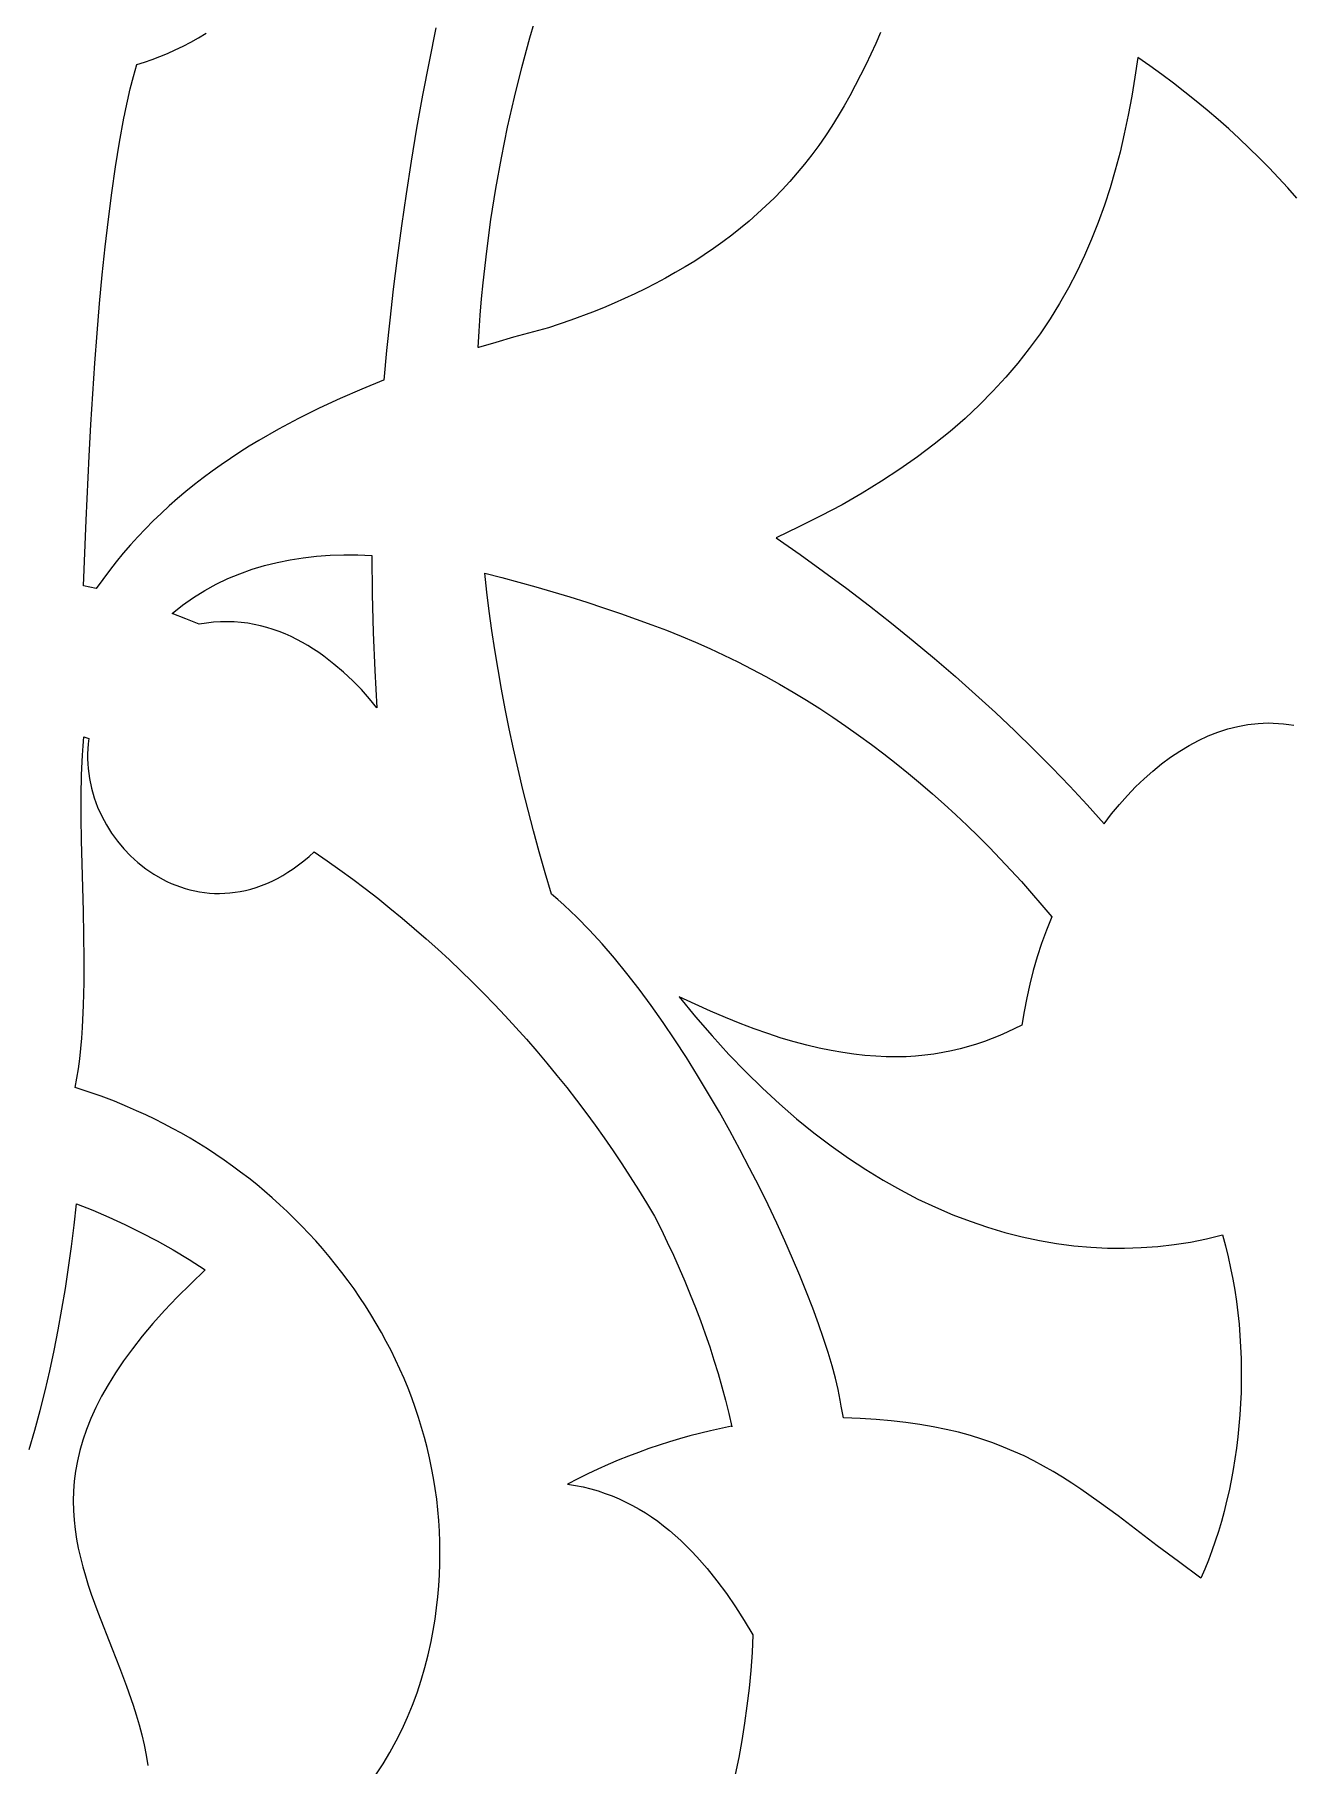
# Model space of a CAD drawing. Extents: x -61 to 56, y 12 to 129.
# Drawn here: x 15.38 to 28.82, y 70.04 to 88.53 of the extents above; entities that cross this region are included whole.
import ezdxf

# ---------------------------------------------------------------- set-up
doc = ezdxf.new("R2010")
doc.units = 0
doc.header["$MEASUREMENT"] = 0
doc.layers.add('LAYER_1', color=18, linetype='CONTINUOUS')

msp = doc.modelspace()

# ---------------------------------------------------------------- linework, layer by layer
at = {"layer": 'LAYER_1'}
for points in [[(24.412, 88.557), (24.362, 88.44), (24.31, 88.325), (24.256, 88.212), (24.201, 88.099), (24.144, 87.989), (24.085, 87.88), (24.024, 87.772), (23.961, 87.666), (23.894, 87.557), (23.825, 87.452), (23.754, 87.349), (23.68, 87.248), (23.603, 87.151), (23.525, 87.056), (23.444, 86.964), (23.362, 86.875), (23.277, 86.788), (23.19, 86.704), (23.101, 86.622), (23.011, 86.542), (22.918, 86.465), (22.824, 86.391), (22.728, 86.319), (22.63, 86.249), (22.53, 86.181), (22.429, 86.115), (22.326, 86.052), (22.222, 85.991), (22.116, 85.931), (22.009, 85.874), (21.901, 85.819), (21.791, 85.765), (21.68, 85.714), (21.567, 85.664), (21.453, 85.616), (21.339, 85.57), (21.106, 85.483), (20.869, 85.403), (20.492, 85.3), (20.305, 85.246), (20.12, 85.191), (20.116, 85.19), (20.126, 85.365), (20.138, 85.538), (20.152, 85.711), (20.169, 85.882), (20.207, 86.222), (20.252, 86.558), (20.305, 86.89), (20.364, 87.219), (20.431, 87.544), (20.504, 87.865), (20.583, 88.184), (20.669, 88.499), (20.761, 88.812)], [(24.412, 88.557), (24.362, 88.44), (24.31, 88.325), (24.256, 88.212), (24.201, 88.099), (24.144, 87.989), (24.085, 87.88), (24.024, 87.772), (23.961, 87.666), (23.894, 87.557), (23.825, 87.452), (23.754, 87.349), (23.68, 87.248), (23.603, 87.151), (23.525, 87.056), (23.444, 86.964), (23.362, 86.875), (23.277, 86.788), (23.19, 86.704), (23.101, 86.622), (23.011, 86.542), (22.918, 86.465), (22.824, 86.391), (22.728, 86.319), (22.63, 86.249), (22.53, 86.181), (22.429, 86.115), (22.326, 86.052), (22.222, 85.991), (22.116, 85.931), (22.009, 85.874), (21.901, 85.819), (21.791, 85.765), (21.68, 85.714), (21.567, 85.664), (21.453, 85.616), (21.339, 85.57), (21.106, 85.483), (20.869, 85.403), (20.492, 85.3), (20.305, 85.246), (20.12, 85.191), (20.116, 85.19), (20.126, 85.365), (20.138, 85.538), (20.152, 85.711), (20.169, 85.882), (20.207, 86.222), (20.252, 86.558), (20.305, 86.89), (20.364, 87.219), (20.431, 87.544), (20.504, 87.865), (20.583, 88.184), (20.669, 88.499), (20.761, 88.812)], [(19.664, 88.605), (19.591, 88.246), (19.523, 87.888), (19.459, 87.534), (19.401, 87.182), (19.346, 86.834), (19.297, 86.49), (19.251, 86.15), (19.209, 85.815), (19.171, 85.485), (19.137, 85.16), (19.107, 84.842), (19.106, 84.842), (18.872, 84.747), (18.642, 84.648), (18.417, 84.544), (18.197, 84.434), (17.982, 84.319), (17.773, 84.198), (17.67, 84.136), (17.569, 84.072), (17.47, 84.006), (17.371, 83.939), (17.275, 83.87), (17.18, 83.799), (17.087, 83.727), (16.995, 83.653), (16.905, 83.577), (16.817, 83.499), (16.73, 83.419), (16.645, 83.338), (16.563, 83.255), (16.482, 83.169), (16.402, 83.082), (16.325, 82.993), (16.25, 82.901), (16.177, 82.808), (16.105, 82.712), (16.036, 82.615), (15.9, 82.646), (15.928, 83.345), (15.96, 84.03), (15.978, 84.367), (15.999, 84.698), (16.021, 85.025), (16.045, 85.346), (16.072, 85.66), (16.101, 85.968), (16.132, 86.268), (16.166, 86.561), (16.203, 86.845), (16.243, 87.12), (16.286, 87.386), (16.332, 87.642), (16.341, 87.687), (16.341, 87.69), (16.369, 87.823), (16.4, 87.955), (16.433, 88.085), (16.47, 88.215), (16.552, 88.24), (16.634, 88.269), (16.716, 88.3), (16.799, 88.334), (16.881, 88.372), (16.964, 88.412), (17.046, 88.455), (17.128, 88.501), (17.209, 88.55)], [(19.664, 88.605), (19.591, 88.246), (19.523, 87.888), (19.459, 87.534), (19.401, 87.182), (19.346, 86.834), (19.297, 86.49), (19.251, 86.15), (19.209, 85.815), (19.171, 85.485), (19.137, 85.16), (19.107, 84.842), (19.106, 84.842), (18.872, 84.747), (18.642, 84.648), (18.417, 84.544), (18.197, 84.434), (17.982, 84.319), (17.773, 84.198), (17.67, 84.136), (17.569, 84.072), (17.47, 84.006), (17.371, 83.939), (17.275, 83.87), (17.18, 83.799), (17.087, 83.727), (16.995, 83.653), (16.905, 83.577), (16.817, 83.499), (16.73, 83.419), (16.645, 83.338), (16.563, 83.255), (16.482, 83.169), (16.402, 83.082), (16.325, 82.993), (16.25, 82.901), (16.177, 82.808), (16.105, 82.712), (16.036, 82.615), (15.9, 82.646), (15.928, 83.345), (15.96, 84.03), (15.978, 84.367), (15.999, 84.698), (16.021, 85.025), (16.045, 85.346), (16.072, 85.66), (16.101, 85.968), (16.132, 86.268), (16.166, 86.561), (16.203, 86.845), (16.243, 87.12), (16.286, 87.386), (16.332, 87.642), (16.341, 87.687), (16.341, 87.69), (16.369, 87.823), (16.4, 87.955), (16.433, 88.085), (16.47, 88.215), (16.552, 88.24), (16.634, 88.269), (16.716, 88.3), (16.799, 88.334), (16.881, 88.372), (16.964, 88.412), (17.046, 88.455), (17.128, 88.501), (17.209, 88.55)], [(28.862, 86.787), (28.765, 86.897), (28.666, 87.005), (28.564, 87.112), (28.46, 87.218), (28.353, 87.322), (28.244, 87.425), (28.133, 87.527), (28.019, 87.627), (27.903, 87.726), (27.785, 87.823), (27.665, 87.919), (27.542, 88.014), (27.417, 88.107), (27.29, 88.199), (27.161, 88.289), (27.131, 88.08), (27.098, 87.875), (27.06, 87.672), (27.018, 87.474), (26.972, 87.278), (26.921, 87.086), (26.866, 86.897), (26.806, 86.711), (26.74, 86.528), (26.669, 86.349), (26.593, 86.173), (26.51, 85.999), (26.422, 85.829), (26.327, 85.662), (26.226, 85.498), (26.118, 85.337), (26.003, 85.179), (25.881, 85.025), (25.752, 84.873), (25.615, 84.724), (25.47, 84.578), (25.317, 84.434), (25.156, 84.294), (24.986, 84.157), (24.808, 84.022), (24.621, 83.891), (24.424, 83.762), (24.219, 83.636), (24.003, 83.512), (23.778, 83.392), (23.543, 83.274), (23.298, 83.159), (23.555, 82.979), (23.806, 82.798), (24.053, 82.616), (24.295, 82.431), (24.532, 82.245), (24.764, 82.057), (24.991, 81.868), (25.213, 81.677), (25.43, 81.485), (25.642, 81.291), (25.848, 81.096), (26.049, 80.9), (26.245, 80.703), (26.436, 80.504), (26.622, 80.305), (26.802, 80.104), (26.882, 80.208), (26.966, 80.309), (27.051, 80.405), (27.139, 80.497), (27.229, 80.584), (27.322, 80.666), (27.416, 80.743), (27.512, 80.814), (27.61, 80.88), (27.71, 80.94), (27.811, 80.994), (27.914, 81.041), (28.018, 81.082), (28.123, 81.116), (28.23, 81.143), (28.337, 81.163), (28.446, 81.175), (28.555, 81.18), (28.609, 81.179), (28.664, 81.176), (28.72, 81.172), (28.775, 81.165), (28.83, 81.156)], [(28.862, 86.787), (28.765, 86.897), (28.666, 87.005), (28.564, 87.112), (28.46, 87.218), (28.353, 87.322), (28.244, 87.425), (28.133, 87.527), (28.019, 87.627), (27.903, 87.726), (27.785, 87.823), (27.665, 87.919), (27.542, 88.014), (27.417, 88.107), (27.29, 88.199), (27.161, 88.289), (27.131, 88.08), (27.098, 87.875), (27.06, 87.672), (27.018, 87.474), (26.972, 87.278), (26.921, 87.086), (26.866, 86.897), (26.806, 86.711), (26.74, 86.528), (26.669, 86.349), (26.593, 86.173), (26.51, 85.999), (26.422, 85.829), (26.327, 85.662), (26.226, 85.498), (26.118, 85.337), (26.003, 85.179), (25.881, 85.025), (25.752, 84.873), (25.615, 84.724), (25.47, 84.578), (25.317, 84.434), (25.156, 84.294), (24.986, 84.157), (24.808, 84.022), (24.621, 83.891), (24.424, 83.762), (24.219, 83.636), (24.003, 83.512), (23.778, 83.392), (23.543, 83.274), (23.298, 83.159), (23.555, 82.979), (23.806, 82.798), (24.053, 82.616), (24.295, 82.431), (24.532, 82.245), (24.764, 82.057), (24.991, 81.868), (25.213, 81.677), (25.43, 81.485), (25.642, 81.291), (25.848, 81.096), (26.049, 80.9), (26.245, 80.703), (26.436, 80.504), (26.622, 80.305), (26.802, 80.104), (26.882, 80.208), (26.966, 80.309), (27.051, 80.405), (27.139, 80.497), (27.229, 80.584), (27.322, 80.666), (27.416, 80.743), (27.512, 80.814), (27.61, 80.88), (27.71, 80.94), (27.811, 80.994), (27.914, 81.041), (28.018, 81.082), (28.123, 81.116), (28.23, 81.143), (28.337, 81.163), (28.446, 81.175), (28.555, 81.18), (28.609, 81.179), (28.664, 81.176), (28.72, 81.172), (28.775, 81.165), (28.83, 81.156)], [(19.024, 69.942), (19.101, 70.061), (19.173, 70.183), (19.241, 70.306), (19.304, 70.431), (19.362, 70.559), (19.415, 70.688), (19.464, 70.819), (19.508, 70.953), (19.548, 71.089), (19.583, 71.226), (19.614, 71.366), (19.636, 71.486), (19.656, 71.606), (19.672, 71.726), (19.685, 71.845), (19.695, 71.963), (19.703, 72.081), (19.707, 72.198), (19.708, 72.315), (19.707, 72.431), (19.702, 72.546), (19.695, 72.66), (19.685, 72.774), (19.673, 72.887), (19.657, 73), (19.639, 73.111), (19.619, 73.222), (19.596, 73.331), (19.57, 73.44), (19.542, 73.548), (19.512, 73.655), (19.479, 73.761), (19.444, 73.867), (19.406, 73.971), (19.367, 74.074), (19.325, 74.176), (19.28, 74.277), (19.234, 74.377), (19.186, 74.476), (19.135, 74.573), (19.082, 74.67), (19.028, 74.765), (18.971, 74.859), (18.913, 74.952), (18.853, 75.043), (18.79, 75.134), (18.726, 75.222), (18.661, 75.31), (18.593, 75.396), (18.524, 75.481), (18.454, 75.565), (18.381, 75.647), (18.307, 75.727), (18.232, 75.806), (18.155, 75.884), (18.077, 75.96), (17.997, 76.034), (17.916, 76.107), (17.834, 76.178), (17.75, 76.248), (17.665, 76.316), (17.579, 76.382), (17.492, 76.447), (17.404, 76.509), (17.314, 76.571), (17.224, 76.63), (17.132, 76.687), (17.04, 76.743), (16.947, 76.797), (16.852, 76.849), (16.757, 76.899), (16.661, 76.947), (16.565, 76.993), (16.468, 77.037), (16.37, 77.08), (16.23, 77.139), (16.09, 77.192), (15.95, 77.241), (15.811, 77.286), (15.83, 77.384), (15.847, 77.486), (15.861, 77.592), (15.873, 77.701), (15.883, 77.813), (15.891, 77.927), (15.902, 78.164), (15.907, 78.408), (15.907, 78.658), (15.904, 78.912), (15.899, 79.168), (15.885, 79.677), (15.879, 79.925), (15.875, 80.168), (15.875, 80.401), (15.879, 80.625), (15.889, 80.835), (15.896, 80.935), (15.905, 81.031), (15.958, 81.013), (15.951, 80.959), (15.947, 80.905), (15.944, 80.852), (15.944, 80.798), (15.946, 80.745), (15.95, 80.692), (15.956, 80.639), (15.964, 80.587), (15.986, 80.483), (16.015, 80.381), (16.051, 80.282), (16.095, 80.185), (16.145, 80.092), (16.201, 80.002), (16.264, 79.917), (16.331, 79.836), (16.404, 79.759), (16.482, 79.688), (16.565, 79.623), (16.652, 79.564), (16.743, 79.512), (16.79, 79.488), (16.838, 79.466), (16.886, 79.446), (16.936, 79.428), (16.986, 79.412), (17.037, 79.398), (17.088, 79.386), (17.14, 79.376), (17.193, 79.369), (17.246, 79.363), (17.3, 79.36), (17.354, 79.359), (17.409, 79.361), (17.464, 79.365), (17.52, 79.371), (17.575, 79.38), (17.631, 79.392), (17.688, 79.406), (17.744, 79.423), (17.801, 79.443), (17.857, 79.465), (17.914, 79.491), (17.971, 79.519), (18.028, 79.55), (18.084, 79.585), (18.141, 79.622), (18.197, 79.663), (18.254, 79.706), (18.31, 79.753), (18.365, 79.803), (18.504, 79.709), (18.64, 79.611), (18.776, 79.512), (18.91, 79.411), (19.043, 79.308), (19.174, 79.202), (19.305, 79.095), (19.433, 78.986), (19.56, 78.875), (19.686, 78.762), (19.81, 78.648), (19.932, 78.532), (20.053, 78.414), (20.172, 78.294), (20.289, 78.173), (20.405, 78.05), (20.519, 77.926), (20.631, 77.801), (20.742, 77.673), (20.85, 77.545), (20.957, 77.415), (21.062, 77.284), (21.165, 77.152), (21.266, 77.018), (21.365, 76.883), (21.462, 76.747), (21.557, 76.61), (21.649, 76.472), (21.74, 76.333), (21.829, 76.193), (21.915, 76.052), (21.999, 75.911), (22.069, 75.772), (22.136, 75.634), (22.202, 75.495), (22.264, 75.356), (22.324, 75.216), (22.382, 75.076), (22.437, 74.936), (22.49, 74.796), (22.541, 74.655), (22.589, 74.514), (22.635, 74.372), (22.678, 74.231), (22.718, 74.088), (22.757, 73.946), (22.793, 73.803), (22.826, 73.66), (22.821, 73.666), (22.599, 73.618), (22.378, 73.563), (22.268, 73.532), (22.158, 73.5), (22.049, 73.465), (21.939, 73.428), (21.83, 73.388), (21.721, 73.347), (21.612, 73.303), (21.504, 73.257), (21.395, 73.209), (21.287, 73.158), (21.179, 73.104), (21.071, 73.048), (21.155, 73.035), (21.237, 73.018), (21.318, 72.998), (21.397, 72.976), (21.474, 72.95), (21.549, 72.922), (21.623, 72.891), (21.695, 72.857), (21.766, 72.821), (21.835, 72.782), (21.903, 72.741), (21.969, 72.698), (22.034, 72.652), (22.097, 72.604), (22.159, 72.553), (22.22, 72.501), (22.28, 72.447), (22.339, 72.391), (22.396, 72.333), (22.452, 72.273), (22.561, 72.148), (22.666, 72.017), (22.767, 71.88), (22.865, 71.737), (22.959, 71.591), (23.051, 71.44), (23.041, 71.248), (23.027, 71.057), (23.009, 70.868), (22.987, 70.681), (22.962, 70.495), (22.932, 70.31), (22.899, 70.127), (22.862, 69.945)], [(19.024, 69.942), (19.101, 70.061), (19.173, 70.183), (19.241, 70.306), (19.304, 70.431), (19.362, 70.559), (19.415, 70.688), (19.464, 70.819), (19.508, 70.953), (19.548, 71.089), (19.583, 71.226), (19.614, 71.366), (19.636, 71.486), (19.656, 71.606), (19.672, 71.726), (19.685, 71.845), (19.695, 71.963), (19.703, 72.081), (19.707, 72.198), (19.708, 72.315), (19.707, 72.431), (19.702, 72.546), (19.695, 72.66), (19.685, 72.774), (19.673, 72.887), (19.657, 73), (19.639, 73.111), (19.619, 73.222), (19.596, 73.331), (19.57, 73.44), (19.542, 73.548), (19.512, 73.655), (19.479, 73.761), (19.444, 73.867), (19.406, 73.971), (19.367, 74.074), (19.325, 74.176), (19.28, 74.277), (19.234, 74.377), (19.186, 74.476), (19.135, 74.573), (19.082, 74.67), (19.028, 74.765), (18.971, 74.859), (18.913, 74.952), (18.853, 75.043), (18.79, 75.134), (18.726, 75.222), (18.661, 75.31), (18.593, 75.396), (18.524, 75.481), (18.454, 75.565), (18.381, 75.647), (18.307, 75.727), (18.232, 75.806), (18.155, 75.884), (18.077, 75.96), (17.997, 76.034), (17.916, 76.107), (17.834, 76.178), (17.75, 76.248), (17.665, 76.316), (17.579, 76.382), (17.492, 76.447), (17.404, 76.509), (17.314, 76.571), (17.224, 76.63), (17.132, 76.687), (17.04, 76.743), (16.947, 76.797), (16.852, 76.849), (16.757, 76.899), (16.661, 76.947), (16.565, 76.993), (16.468, 77.037), (16.37, 77.08), (16.23, 77.139), (16.09, 77.192), (15.95, 77.241), (15.811, 77.286), (15.83, 77.384), (15.847, 77.486), (15.861, 77.592), (15.873, 77.701), (15.883, 77.813), (15.891, 77.927), (15.902, 78.164), (15.907, 78.408), (15.907, 78.658), (15.904, 78.912), (15.899, 79.168), (15.885, 79.677), (15.879, 79.925), (15.875, 80.168), (15.875, 80.401), (15.879, 80.625), (15.889, 80.835), (15.896, 80.935), (15.905, 81.031), (15.958, 81.013), (15.951, 80.959), (15.947, 80.905), (15.944, 80.852), (15.944, 80.798), (15.946, 80.745), (15.95, 80.692), (15.956, 80.639), (15.964, 80.587), (15.986, 80.483), (16.015, 80.381), (16.051, 80.282), (16.095, 80.185), (16.145, 80.092), (16.201, 80.002), (16.264, 79.917), (16.331, 79.836), (16.404, 79.759), (16.482, 79.688), (16.565, 79.623), (16.652, 79.564), (16.743, 79.512), (16.79, 79.488), (16.838, 79.466), (16.886, 79.446), (16.936, 79.428), (16.986, 79.412), (17.037, 79.398), (17.088, 79.386), (17.14, 79.376), (17.193, 79.369), (17.246, 79.363), (17.3, 79.36), (17.354, 79.359), (17.409, 79.361), (17.464, 79.365), (17.52, 79.371), (17.575, 79.38), (17.631, 79.392), (17.688, 79.406), (17.744, 79.423), (17.801, 79.443), (17.857, 79.465), (17.914, 79.491), (17.971, 79.519), (18.028, 79.55), (18.084, 79.585), (18.141, 79.622), (18.197, 79.663), (18.254, 79.706), (18.31, 79.753), (18.365, 79.803), (18.504, 79.709), (18.64, 79.611), (18.776, 79.512), (18.91, 79.411), (19.043, 79.308), (19.174, 79.202), (19.305, 79.095), (19.433, 78.986), (19.56, 78.875), (19.686, 78.762), (19.81, 78.648), (19.932, 78.532), (20.053, 78.414), (20.172, 78.294), (20.289, 78.173), (20.405, 78.05), (20.519, 77.926), (20.631, 77.801), (20.742, 77.673), (20.85, 77.545), (20.957, 77.415), (21.062, 77.284), (21.165, 77.152), (21.266, 77.018), (21.365, 76.883), (21.462, 76.747), (21.557, 76.61), (21.649, 76.472), (21.74, 76.333), (21.829, 76.193), (21.915, 76.052), (21.999, 75.911), (22.069, 75.772), (22.136, 75.634), (22.202, 75.495), (22.264, 75.356), (22.324, 75.216), (22.382, 75.076), (22.437, 74.936), (22.49, 74.796), (22.541, 74.655), (22.589, 74.514), (22.635, 74.372), (22.678, 74.231), (22.718, 74.088), (22.757, 73.946), (22.793, 73.803), (22.826, 73.66), (22.821, 73.666), (22.599, 73.618), (22.378, 73.563), (22.268, 73.532), (22.158, 73.5), (22.049, 73.465), (21.939, 73.428), (21.83, 73.388), (21.721, 73.347), (21.612, 73.303), (21.504, 73.257), (21.395, 73.209), (21.287, 73.158), (21.179, 73.104), (21.071, 73.048), (21.155, 73.035), (21.237, 73.018), (21.318, 72.998), (21.397, 72.976), (21.474, 72.95), (21.549, 72.922), (21.623, 72.891), (21.695, 72.857), (21.766, 72.821), (21.835, 72.782), (21.903, 72.741), (21.969, 72.698), (22.034, 72.652), (22.097, 72.604), (22.159, 72.553), (22.22, 72.501), (22.28, 72.447), (22.339, 72.391), (22.396, 72.333), (22.452, 72.273), (22.561, 72.148), (22.666, 72.017), (22.767, 71.88), (22.865, 71.737), (22.959, 71.591), (23.051, 71.44), (23.041, 71.248), (23.027, 71.057), (23.009, 70.868), (22.987, 70.681), (22.962, 70.495), (22.932, 70.31), (22.899, 70.127), (22.862, 69.945)], [(15.321, 73.418), (15.381, 73.625), (15.437, 73.834), (15.49, 74.046), (15.54, 74.26), (15.586, 74.477), (15.63, 74.696), (15.67, 74.916), (15.707, 75.139), (15.741, 75.363), (15.772, 75.588), (15.801, 75.815), (15.827, 76.042), (15.999, 75.975), (16.17, 75.902), (16.342, 75.823), (16.514, 75.738), (16.686, 75.647), (16.858, 75.551), (17.03, 75.448), (17.201, 75.339), (17.045, 75.19), (16.901, 75.045), (16.766, 74.903), (16.642, 74.764), (16.528, 74.628), (16.423, 74.495), (16.328, 74.364), (16.241, 74.237), (16.164, 74.111), (16.094, 73.989), (16.033, 73.868), (15.979, 73.75), (15.933, 73.633), (15.894, 73.519), (15.862, 73.407), (15.836, 73.296), (15.816, 73.187), (15.802, 73.08), (15.794, 72.974), (15.791, 72.869), (15.793, 72.766), (15.8, 72.664), (15.811, 72.563), (15.826, 72.462), (15.845, 72.363), (15.867, 72.264), (15.892, 72.166), (15.92, 72.068), (15.95, 71.97), (15.983, 71.873), (16.053, 71.679), (16.207, 71.289), (16.285, 71.091), (16.36, 70.891), (16.431, 70.687), (16.463, 70.583), (16.494, 70.478), (16.522, 70.371), (16.547, 70.263), (16.569, 70.154), (16.588, 70.043)], [(15.321, 73.418), (15.381, 73.625), (15.437, 73.834), (15.49, 74.046), (15.54, 74.26), (15.586, 74.477), (15.63, 74.696), (15.67, 74.916), (15.707, 75.139), (15.741, 75.363), (15.772, 75.588), (15.801, 75.815), (15.827, 76.042), (15.999, 75.975), (16.17, 75.902), (16.342, 75.823), (16.514, 75.738), (16.686, 75.647), (16.858, 75.551), (17.03, 75.448), (17.201, 75.339), (17.045, 75.19), (16.901, 75.045), (16.766, 74.903), (16.642, 74.764), (16.528, 74.628), (16.423, 74.495), (16.328, 74.364), (16.241, 74.237), (16.164, 74.111), (16.094, 73.989), (16.033, 73.868), (15.979, 73.75), (15.933, 73.633), (15.894, 73.519), (15.862, 73.407), (15.836, 73.296), (15.816, 73.187), (15.802, 73.08), (15.794, 72.974), (15.791, 72.869), (15.793, 72.766), (15.8, 72.664), (15.811, 72.563), (15.826, 72.462), (15.845, 72.363), (15.867, 72.264), (15.892, 72.166), (15.92, 72.068), (15.95, 71.97), (15.983, 71.873), (16.053, 71.679), (16.207, 71.289), (16.285, 71.091), (16.36, 70.891), (16.431, 70.687), (16.463, 70.583), (16.494, 70.478), (16.522, 70.371), (16.547, 70.263), (16.569, 70.154), (16.588, 70.043)]]:
    msp.add_lwpolyline(points, dxfattribs=at)
for points in [[(16.846, 82.348), (16.959, 82.438), (17.076, 82.52), (17.195, 82.594), (17.318, 82.662), (17.443, 82.722), (17.571, 82.775), (17.701, 82.822), (17.834, 82.862), (17.97, 82.896), (18.107, 82.923), (18.248, 82.945), (18.39, 82.961), (18.534, 82.972), (18.681, 82.977), (18.83, 82.976), (18.98, 82.971), (18.984, 82.555), (18.994, 82.145), (19.011, 81.741), (19.035, 81.342), (19.035, 81.342), (18.954, 81.439), (18.868, 81.536), (18.776, 81.631), (18.679, 81.722), (18.576, 81.81), (18.469, 81.893), (18.413, 81.933), (18.357, 81.97), (18.298, 82.006), (18.239, 82.041), (18.179, 82.073), (18.117, 82.103), (18.054, 82.131), (17.991, 82.156), (17.925, 82.18), (17.859, 82.2), (17.792, 82.218), (17.723, 82.233), (17.654, 82.245), (17.583, 82.254), (17.511, 82.259), (17.439, 82.262), (17.365, 82.26), (17.29, 82.256), (17.214, 82.247), (17.137, 82.235), (16.992, 82.293)], [(16.846, 82.348), (16.959, 82.438), (17.076, 82.52), (17.195, 82.594), (17.318, 82.662), (17.443, 82.722), (17.571, 82.775), (17.701, 82.822), (17.834, 82.862), (17.97, 82.896), (18.107, 82.923), (18.248, 82.945), (18.39, 82.961), (18.534, 82.972), (18.681, 82.977), (18.83, 82.976), (18.98, 82.971), (18.984, 82.555), (18.994, 82.145), (19.011, 81.741), (19.035, 81.342), (19.035, 81.342), (18.954, 81.439), (18.868, 81.536), (18.776, 81.631), (18.679, 81.722), (18.576, 81.81), (18.469, 81.893), (18.413, 81.933), (18.357, 81.97), (18.298, 82.006), (18.239, 82.041), (18.179, 82.073), (18.117, 82.103), (18.054, 82.131), (17.991, 82.156), (17.925, 82.18), (17.859, 82.2), (17.792, 82.218), (17.723, 82.233), (17.654, 82.245), (17.583, 82.254), (17.511, 82.259), (17.439, 82.262), (17.365, 82.26), (17.29, 82.256), (17.214, 82.247), (17.137, 82.235), (16.992, 82.293)], [(21.636, 82.349), (21.971, 82.228), (22.128, 82.17), (22.283, 82.108), (22.437, 82.044), (22.59, 81.976), (22.741, 81.906), (22.891, 81.832), (23.04, 81.756), (23.188, 81.677), (23.334, 81.595), (23.479, 81.51), (23.622, 81.423), (23.764, 81.334), (23.904, 81.241), (24.043, 81.147), (24.18, 81.05), (24.316, 80.951), (24.45, 80.85), (24.582, 80.746), (24.713, 80.641), (24.842, 80.533), (24.969, 80.424), (25.094, 80.312), (25.217, 80.199), (25.339, 80.084), (25.459, 79.967), (25.577, 79.849), (25.693, 79.729), (25.806, 79.608), (25.918, 79.485), (26.028, 79.361), (26.136, 79.235), (26.242, 79.109), (26.185, 78.968), (26.134, 78.825), (26.088, 78.681), (26.046, 78.536), (26.009, 78.39), (25.977, 78.244), (25.949, 78.097), (25.925, 77.95), (25.768, 77.876), (25.688, 77.842), (25.607, 77.809), (25.523, 77.778), (25.439, 77.749), (25.352, 77.723), (25.263, 77.699), (25.173, 77.678), (25.08, 77.659), (24.985, 77.643), (24.888, 77.631), (24.788, 77.621), (24.686, 77.615), (24.581, 77.613), (24.473, 77.614), (24.362, 77.619), (24.248, 77.628), (24.13, 77.641), (24.01, 77.658), (23.886, 77.68), (23.758, 77.706), (23.627, 77.737), (23.493, 77.773), (23.354, 77.814), (23.211, 77.861), (23.064, 77.912), (22.913, 77.969), (22.758, 78.032), (22.598, 78.101), (22.433, 78.175), (22.264, 78.256), (22.439, 78.041), (22.616, 77.836), (22.794, 77.64), (22.974, 77.454), (23.154, 77.277), (23.336, 77.11), (23.518, 76.952), (23.702, 76.803), (23.886, 76.663), (24.071, 76.531), (24.256, 76.409), (24.442, 76.296), (24.628, 76.191), (24.814, 76.094), (25, 76.007), (25.186, 75.927), (25.372, 75.856), (25.558, 75.793), (25.743, 75.737), (25.928, 75.69), (26.112, 75.651), (26.295, 75.62), (26.478, 75.596), (26.66, 75.579), (26.84, 75.571), (27.02, 75.569), (27.198, 75.575), (27.375, 75.588), (27.55, 75.608), (27.724, 75.635), (27.896, 75.669), (28.066, 75.71), (28.098, 75.593), (28.127, 75.476), (28.153, 75.357), (28.176, 75.238), (28.197, 75.119), (28.215, 74.998), (28.23, 74.877), (28.243, 74.756), (28.253, 74.635), (28.26, 74.514), (28.265, 74.392), (28.267, 74.271), (28.267, 74.15), (28.265, 74.029), (28.26, 73.909), (28.252, 73.789), (28.242, 73.67), (28.23, 73.552), (28.216, 73.434), (28.2, 73.318), (28.181, 73.203), (28.16, 73.089), (28.137, 72.976), (28.111, 72.865), (28.084, 72.756), (28.055, 72.648), (28.023, 72.542), (27.99, 72.438), (27.954, 72.336), (27.917, 72.237), (27.878, 72.139), (27.837, 72.044), (27.595, 72.221), (27.369, 72.391), (26.951, 72.709), (26.751, 72.856), (26.555, 72.994), (26.456, 73.06), (26.357, 73.123), (26.257, 73.183), (26.156, 73.241), (26.053, 73.296), (25.947, 73.349), (25.839, 73.398), (25.728, 73.445), (25.614, 73.489), (25.496, 73.53), (25.374, 73.567), (25.247, 73.602), (25.115, 73.633), (24.977, 73.661), (24.834, 73.686), (24.685, 73.707), (24.529, 73.725), (24.366, 73.739), (24.195, 73.749), (24.017, 73.756), (23.993, 73.883), (23.983, 73.946), (23.961, 74.058), (23.933, 74.18), (23.897, 74.313), (23.855, 74.454), (23.806, 74.604), (23.751, 74.762), (23.69, 74.928), (23.624, 75.1), (23.552, 75.277), (23.474, 75.46), (23.392, 75.647), (23.305, 75.838), (23.213, 76.031), (23.117, 76.227), (23.016, 76.425), (22.912, 76.624), (22.804, 76.822), (22.693, 77.021), (22.578, 77.218), (22.46, 77.413), (22.34, 77.605), (22.217, 77.795), (22.092, 77.98), (21.965, 78.16), (21.836, 78.335), (21.705, 78.504), (21.573, 78.667), (21.44, 78.821), (21.305, 78.968), (21.17, 79.105), (21.035, 79.233), (20.967, 79.293), (20.899, 79.351), (20.832, 79.578), (20.768, 79.803), (20.707, 80.027), (20.649, 80.248), (20.594, 80.468), (20.542, 80.687), (20.494, 80.903), (20.448, 81.118), (20.405, 81.332), (20.365, 81.543), (20.328, 81.753), (20.294, 81.962), (20.263, 82.169), (20.235, 82.374), (20.209, 82.578), (20.186, 82.781), (20.368, 82.734), (20.55, 82.686), (20.732, 82.635), (20.913, 82.582), (21.095, 82.527), (21.276, 82.47), (21.456, 82.411)], [(21.636, 82.349), (21.971, 82.228), (22.128, 82.17), (22.283, 82.108), (22.437, 82.044), (22.59, 81.976), (22.741, 81.906), (22.891, 81.832), (23.04, 81.756), (23.188, 81.677), (23.334, 81.595), (23.479, 81.51), (23.622, 81.423), (23.764, 81.334), (23.904, 81.241), (24.043, 81.147), (24.18, 81.05), (24.316, 80.951), (24.45, 80.85), (24.582, 80.746), (24.713, 80.641), (24.842, 80.533), (24.969, 80.424), (25.094, 80.312), (25.217, 80.199), (25.339, 80.084), (25.459, 79.967), (25.577, 79.849), (25.693, 79.729), (25.806, 79.608), (25.918, 79.485), (26.028, 79.361), (26.136, 79.235), (26.242, 79.109), (26.185, 78.968), (26.134, 78.825), (26.088, 78.681), (26.046, 78.536), (26.009, 78.39), (25.977, 78.244), (25.949, 78.097), (25.925, 77.95), (25.768, 77.876), (25.688, 77.842), (25.607, 77.809), (25.523, 77.778), (25.439, 77.749), (25.352, 77.723), (25.263, 77.699), (25.173, 77.678), (25.08, 77.659), (24.985, 77.643), (24.888, 77.631), (24.788, 77.621), (24.686, 77.615), (24.581, 77.613), (24.473, 77.614), (24.362, 77.619), (24.248, 77.628), (24.13, 77.641), (24.01, 77.658), (23.886, 77.68), (23.758, 77.706), (23.627, 77.737), (23.493, 77.773), (23.354, 77.814), (23.211, 77.861), (23.064, 77.912), (22.913, 77.969), (22.758, 78.032), (22.598, 78.101), (22.433, 78.175), (22.264, 78.256), (22.439, 78.041), (22.616, 77.836), (22.794, 77.64), (22.974, 77.454), (23.154, 77.277), (23.336, 77.11), (23.518, 76.952), (23.702, 76.803), (23.886, 76.663), (24.071, 76.531), (24.256, 76.409), (24.442, 76.296), (24.628, 76.191), (24.814, 76.094), (25, 76.007), (25.186, 75.927), (25.372, 75.856), (25.558, 75.793), (25.743, 75.737), (25.928, 75.69), (26.112, 75.651), (26.295, 75.62), (26.478, 75.596), (26.66, 75.579), (26.84, 75.571), (27.02, 75.569), (27.198, 75.575), (27.375, 75.588), (27.55, 75.608), (27.724, 75.635), (27.896, 75.669), (28.066, 75.71), (28.098, 75.593), (28.127, 75.476), (28.153, 75.357), (28.176, 75.238), (28.197, 75.119), (28.215, 74.998), (28.23, 74.877), (28.243, 74.756), (28.253, 74.635), (28.26, 74.514), (28.265, 74.392), (28.267, 74.271), (28.267, 74.15), (28.265, 74.029), (28.26, 73.909), (28.252, 73.789), (28.242, 73.67), (28.23, 73.552), (28.216, 73.434), (28.2, 73.318), (28.181, 73.203), (28.16, 73.089), (28.137, 72.976), (28.111, 72.865), (28.084, 72.756), (28.055, 72.648), (28.023, 72.542), (27.99, 72.438), (27.954, 72.336), (27.917, 72.237), (27.878, 72.139), (27.837, 72.044), (27.595, 72.221), (27.369, 72.391), (26.951, 72.709), (26.751, 72.856), (26.555, 72.994), (26.456, 73.06), (26.357, 73.123), (26.257, 73.183), (26.156, 73.241), (26.053, 73.296), (25.947, 73.349), (25.839, 73.398), (25.728, 73.445), (25.614, 73.489), (25.496, 73.53), (25.374, 73.567), (25.247, 73.602), (25.115, 73.633), (24.977, 73.661), (24.834, 73.686), (24.685, 73.707), (24.529, 73.725), (24.366, 73.739), (24.195, 73.749), (24.017, 73.756), (23.993, 73.883), (23.983, 73.946), (23.961, 74.058), (23.933, 74.18), (23.897, 74.313), (23.855, 74.454), (23.806, 74.604), (23.751, 74.762), (23.69, 74.928), (23.624, 75.1), (23.552, 75.277), (23.474, 75.46), (23.392, 75.647), (23.305, 75.838), (23.213, 76.031), (23.117, 76.227), (23.016, 76.425), (22.912, 76.624), (22.804, 76.822), (22.693, 77.021), (22.578, 77.218), (22.46, 77.413), (22.34, 77.605), (22.217, 77.795), (22.092, 77.98), (21.965, 78.16), (21.836, 78.335), (21.705, 78.504), (21.573, 78.667), (21.44, 78.821), (21.305, 78.968), (21.17, 79.105), (21.035, 79.233), (20.967, 79.293), (20.899, 79.351), (20.832, 79.578), (20.768, 79.803), (20.707, 80.027), (20.649, 80.248), (20.594, 80.468), (20.542, 80.687), (20.494, 80.903), (20.448, 81.118), (20.405, 81.332), (20.365, 81.543), (20.328, 81.753), (20.294, 81.962), (20.263, 82.169), (20.235, 82.374), (20.209, 82.578), (20.186, 82.781), (20.368, 82.734), (20.55, 82.686), (20.732, 82.635), (20.913, 82.582), (21.095, 82.527), (21.276, 82.47), (21.456, 82.411)]]:
    msp.add_lwpolyline(points, close=True, dxfattribs=at)

doc.saveas('drawing.dxf')
